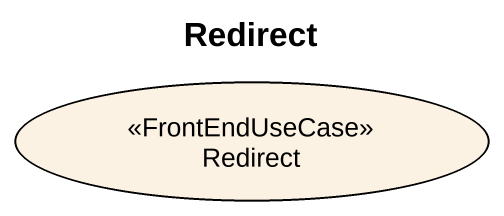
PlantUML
@startuml
title Redirect
usecase Redirect <<FrontEndUseCase>>
@enduml
